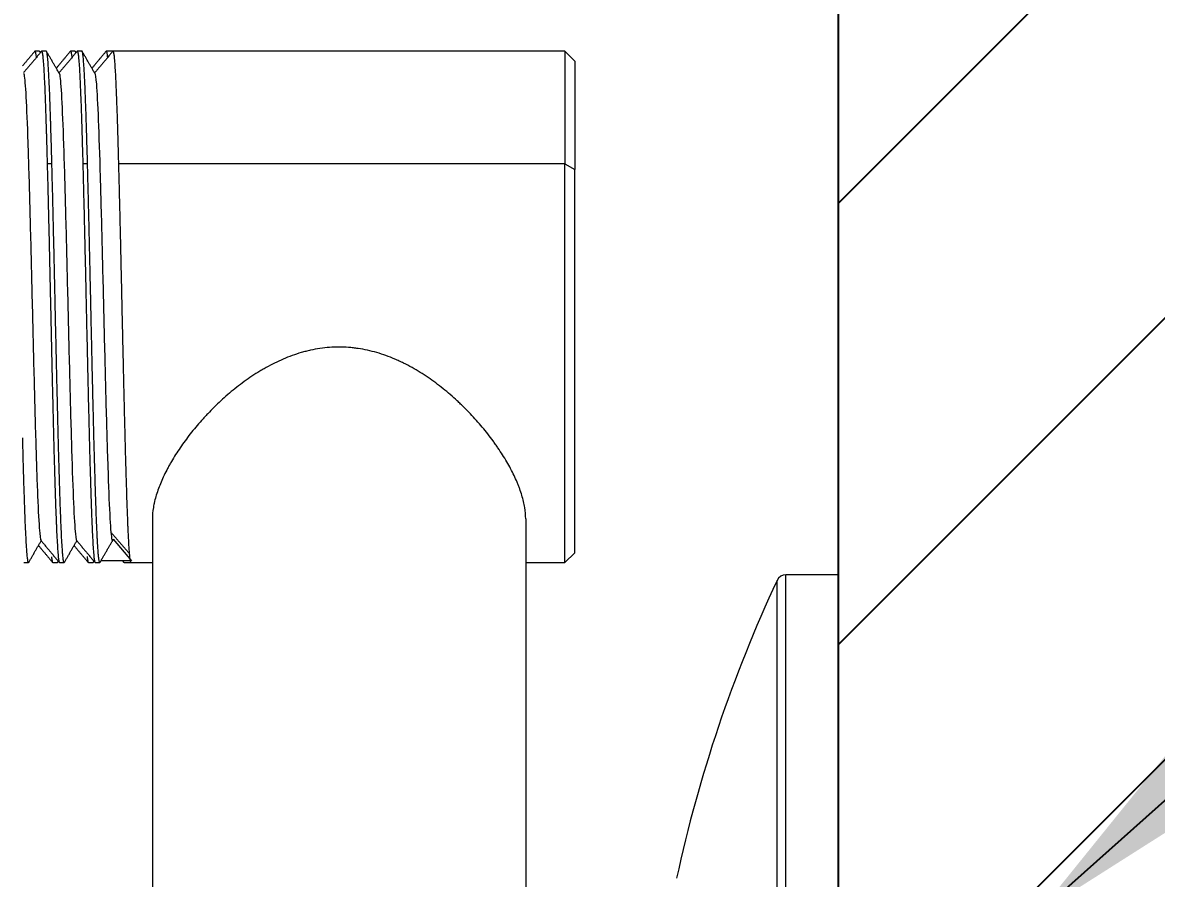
# Model space of a CAD drawing. Header units: millimetres. Extents: x 2915 to 5291, y 1031 to 4391.
# Drawn here: x 4838.1 to 4895.8, y 1905.2 to 1948.7 of the extents above; entities that cross this region are included whole.
import ezdxf

# ---------------------------------------------------------------- set-up
doc = ezdxf.new("R2010")
doc.units = ezdxf.units.MM
doc.layers.add('hatch', color=2, linetype='Continuous')
doc.layers.add('벽', color=2, linetype='Continuous')
doc.styles.get("Standard").update_dxf_attribs({"font": 'arial.ttf'})
doc.dimstyles.new('ISO-25', dxfattribs={"dimtxt": 17, "dimasz": 17, "dimexe": 1.25, "dimexo": 0.625, "dimgap": 5, "dimtad": 1, "dimtih": 1, "dimtoh": 1, "dimdec": 1, "dimdsep": 46, "dimtxsty": 'Standard', "dimcen": 0, "dimclrd": 3, "dimclre": 3, "dimclrt": 4, "dimadec": 0, "dimazin": 0, "dimtfac": 1, "dimtdec": 1, "dimtmove": 0, "dimatfit": 3, "dimfxl": 1, "dimarcsym": 0})

# ---------------------------------------------------------------- blocks, each defined once
blk = doc.blocks.new('*D8')
at = {"color": 3, "lineweight": -2, "transparency": 16777216}
for p, q in [((4737.001, 1920.617), (4737.001, 2069.869)), ((4879.618, 1921.291), (4879.618, 2069.869)), ((4737.001, 2068.619), (4720.001, 2068.619)), ((4862.618, 2068.619), (4754.001, 2068.619))]:
    blk.add_line(p, q, dxfattribs=at)
at = {"color": 3, "transparency": 16777216}
for points in [[(4754.001, 2071.452), (4754.001, 2065.785), (4737.001, 2068.619)], [(4862.618, 2071.452), (4862.618, 2065.785), (4879.618, 2068.619)]]:
    blk.add_solid(points, dxfattribs=at)
at = {"layer": 'Defpoints', "color": 0, "transparency": 16777216}
for p in [(4737.001, 2068.619), (4879.618, 1920.666), (4737.001, 1919.992)]:
    blk.add_point(p, dxfattribs=at)
at = {"color": 4, "transparency": 16777216, "insert": (4687.124, 2068.619), "char_height": 17, "attachment_point": 5}
blk.add_mtext('142.6', dxfattribs=at)
blk = doc.blocks.new('*D10')
at = {"color": 3, "lineweight": -2, "transparency": 16777216}
for p, q in [((4736.984, 1919.496), (4736.984, 1797.371)), ((4879.618, 1866.842), (4879.618, 1797.371)), ((4753.984, 1798.621), (4775.424, 1798.621)), ((4862.618, 1798.621), (4841.178, 1798.621))]:
    blk.add_line(p, q, dxfattribs=at)
at = {"color": 3, "transparency": 16777216}
for points in [[(4753.984, 1801.454), (4753.984, 1795.787), (4736.984, 1798.621)], [(4862.618, 1801.454), (4862.618, 1795.787), (4879.618, 1798.621)]]:
    blk.add_solid(points, dxfattribs=at)
at = {"layer": 'Defpoints', "color": 0, "transparency": 16777216}
for p in [(4736.984, 1920.121), (4879.618, 1867.467), (4879.618, 1798.621)]:
    blk.add_point(p, dxfattribs=at)
at = {"color": 4, "transparency": 16777216, "insert": (4808.301, 1798.621), "char_height": 17, "attachment_point": 5}
blk.add_mtext('142.6', dxfattribs=at)

msp = doc.modelspace()

# ---------------------------------------------------------------- hatches: boundary and pattern name
at = {"layer": 'hatch'}
h = msp.add_hatch(dxfattribs=at)
h.set_pattern_fill('ANSI31', color=256, scale=5)
h.set_pattern_definition([(45, (-10257.139, 6896.133), (-11.22532, 11.22532), [])])
h.paths.add_polyline_path([(4879.618, 1362.253), (4929.618, 1362.253), (4929.618, 3432.819), (4879.618, 3432.819)])

# ---------------------------------------------------------------- linework, layer by layer
at = {"linetype": 'Continuous', "lineweight": 18, "extrusion": (0, 1, 0)}
for p, q in [((4838.954, 1947.289), (4838.714, 1947.289)), ((4839.297, 1947.289), (4839.056, 1947.289)), ((4840.768, 1947.289), (4840.528, 1947.289)), ((4841.111, 1947.289), (4840.871, 1947.289)), ((4842.681, 1947.289), (4842.342, 1947.289)), ((4865.691, 1947.289), (4842.685, 1947.289)), ((4866.191, 1946.789), (4865.691, 1947.289)), ((4865.691, 1947.289), (4865.691, 1941.558)), ((4866.191, 1946.789), (4866.191, 1941.279)), ((4865.691, 1921.289), (4865.691, 1941.558)), ((4866.191, 1921.789), (4866.191, 1941.279)), ((4844.691, 1923.511), (4844.691, 1904.666)), ((4863.691, 1923.511), (4863.691, 1904.666)), ((4842.692, 1922.473), (4843.624, 1921.37)), ((4865.691, 1921.289), (4866.191, 1921.789)), ((4838.149, 1921.289), (4838.39, 1921.289)), ((4839.621, 1921.289), (4839.861, 1921.289)), ((4839.964, 1921.289), (4840.204, 1921.289)), ((4841.435, 1921.289), (4841.675, 1921.289)), ((4841.777, 1921.289), (4842.018, 1921.289)), ((4843.623, 1921.37), (4842.07, 1921.37)), ((4843.249, 1921.289), (4843.592, 1921.289)), ((4843.591, 1921.289), (4844.692, 1921.289)), ((4863.691, 1921.289), (4865.691, 1921.289)), ((4879.618, 1920.666), (4876.936, 1920.666)), ((4879.618, 1920.666), (4879.618, 1868.267))]:
    msp.add_line(p, q, dxfattribs=at)
at = {"linetype": 'Continuous', "lineweight": 13, "extrusion": (0, 1, 0)}
for p, q in [((4839.579, 1941.558), (4839.338, 1941.558)), ((4841.393, 1941.558), (4841.153, 1941.558)), ((4865.691, 1941.558), (4842.966, 1941.558)), ((4865.691, 1941.558), (4866.191, 1941.279)), ((4876.936, 1868.267), (4876.936, 1920.666)), ((4876.483, 1868.538), (4876.483, 1920.378))]:
    msp.add_line(p, q, dxfattribs=at)
at = {"linetype": 'Continuous', "lineweight": 18}
for centre, radius, start, end in [((4876.936, 1920.166), 0.5, 90, 154.94174), ((4941.347, 1890.051), 71.604, 154.94174, 167.76269)]:
    msp.add_arc(centre, radius, start, end, dxfattribs=at)
for points in [[(4838.711, 1947.29), (4838.401, 1946.921), (4838.091, 1946.552)], [(4839.056, 1947.292), (4838.591, 1946.739), (4838.126, 1946.185)], [(4838.998, 1947.223), (4838.979, 1947.256), (4838.961, 1947.288)], [(4839.954, 1946.161), (4839.629, 1946.724), (4839.304, 1947.286)], [(4840.528, 1947.293), (4840.164, 1946.86), (4839.8, 1946.427)], [(4840.87, 1947.293), (4840.405, 1946.739), (4839.94, 1946.185)], [(4840.812, 1947.223), (4840.794, 1947.253), (4840.777, 1947.283)], [(4841.768, 1946.161), (4841.443, 1946.724), (4841.118, 1947.287)], [(4842.341, 1947.292), (4841.978, 1946.86), (4841.615, 1946.427)], [(4842.682, 1947.291), (4842.218, 1946.738), (4841.754, 1946.185)], [(4838.397, 1921.291), (4838.715, 1921.842), (4839.033, 1922.393)], [(4839.019, 1922.41), (4839.491, 1921.847), (4839.963, 1921.284)], [(4840.211, 1921.291), (4840.529, 1921.842), (4840.847, 1922.393)], [(4840.832, 1922.411), (4841.304, 1921.849), (4841.776, 1921.286)], [(4842.025, 1921.292), (4842.35, 1921.854), (4842.675, 1922.417)], [(4842.576, 1922.833), (4843.048, 1922.289), (4843.52, 1921.745)], [(4838.894, 1922.151), (4839.257, 1921.719), (4839.619, 1921.286)], [(4840.708, 1922.151), (4841.071, 1921.718), (4841.435, 1921.284)], [(4839.87, 1921.295), (4839.887, 1921.325), (4839.905, 1921.355)], [(4841.683, 1921.293), (4841.701, 1921.323), (4841.719, 1921.354)], [(4843.177, 1921.37), (4843.212, 1921.328), (4843.247, 1921.287)]]:
    msp.add_open_spline(points, degree=2, dxfattribs=at)
for points, knots in [([(4838.705, 1947.283), (4838.708, 1947.288), (4838.712, 1947.29), (4838.725, 1947.287), (4838.744, 1947.241), (4838.762, 1947.113), (4838.774, 1947.009), (4838.776, 1946.99), (4838.778, 1946.969)], [0, 0, 0, 0, 0.141781, 0.141781, 0.528105, 0.914429, 0.914429, 1, 1, 1, 1]), ([(4839.05, 1947.285), (4839.051, 1947.287), (4839.053, 1947.288), (4839.064, 1947.291), (4839.074, 1947.272), (4839.084, 1947.228), (4839.086, 1947.222), (4839.088, 1947.211), (4839.089, 1947.205), (4839.093, 1947.186), (4839.1, 1947.145), (4839.107, 1947.091), (4839.121, 1946.97), (4839.14, 1946.768), (4839.159, 1946.487), (4839.173, 1946.246), (4839.178, 1946.161), (4839.183, 1946.047), (4839.185, 1946.024), (4839.187, 1945.978), (4839.191, 1945.907), (4839.194, 1945.834), (4839.206, 1945.585), (4839.216, 1945.369), (4839.235, 1944.902), (4839.244, 1944.652), (4839.263, 1944.117), (4839.272, 1943.833), (4839.283, 1943.494), (4839.284, 1943.456), (4839.286, 1943.38), (4839.29, 1943.265), (4839.298, 1942.991), (4839.305, 1942.75), (4839.32, 1942.257), (4839.329, 1941.914), (4839.339, 1941.558)], [0, 0, 0, 0, 0.018935, 0.018935, 0.117041, 0.117041, 0.129305, 0.129305, 0.141568, 0.141568, 0.166095, 0.215148, 0.215148, 0.313254, 0.411361, 0.411361, 0.460414, 0.460414, 0.472677, 0.472677, 0.484941, 0.509467, 0.509467, 0.607574, 0.607574, 0.70568, 0.70568, 0.803787, 0.803787, 0.81605, 0.81605, 0.828314, 0.85284, 0.901893, 0.901893, 1, 1, 1, 1]), ([(4839.579, 1941.558), (4839.57, 1941.914), (4839.56, 1942.256), (4839.541, 1942.913), (4839.532, 1943.228), (4839.52, 1943.604), (4839.517, 1943.679), (4839.513, 1943.826), (4839.505, 1944.043), (4839.498, 1944.251), (4839.484, 1944.652), (4839.475, 1944.903), (4839.456, 1945.369), (4839.447, 1945.585), (4839.432, 1945.883), (4839.428, 1945.978), (4839.422, 1946.091), (4839.421, 1946.113), (4839.418, 1946.158), (4839.417, 1946.179), (4839.413, 1946.244), (4839.411, 1946.285), (4839.399, 1946.487), (4839.39, 1946.628), (4839.371, 1946.87), (4839.362, 1946.97), (4839.343, 1947.132), (4839.333, 1947.192), (4839.321, 1947.242), (4839.319, 1947.251), (4839.314, 1947.266), (4839.311, 1947.273), (4839.308, 1947.278), (4839.308, 1947.279)], [0, 0, 0, 0, 0.104668, 0.104668, 0.209336, 0.209336, 0.235503, 0.235503, 0.261671, 0.314005, 0.314005, 0.418673, 0.418673, 0.523341, 0.523341, 0.575675, 0.575675, 0.588759, 0.588759, 0.601842, 0.601842, 0.628009, 0.628009, 0.732677, 0.732677, 0.837346, 0.837346, 0.942014, 0.942014, 0.968181, 0.968181, 0.994348, 1, 1, 1, 1]), ([(4840.522, 1947.286), (4840.524, 1947.288), (4840.527, 1947.289), (4840.538, 1947.287), (4840.548, 1947.264), (4840.567, 1947.177), (4840.576, 1947.113), (4840.588, 1947.009), (4840.59, 1946.99), (4840.592, 1946.969)], [0, 0, 0, 0, 0.108188, 0.108188, 0.509633, 0.509633, 0.911079, 0.911079, 1, 1, 1, 1]), ([(4840.864, 1947.286), (4840.866, 1947.288), (4840.867, 1947.288), (4840.879, 1947.291), (4840.888, 1947.272), (4840.899, 1947.228), (4840.9, 1947.222), (4840.902, 1947.211), (4840.903, 1947.205), (4840.907, 1947.186), (4840.914, 1947.145), (4840.921, 1947.091), (4840.935, 1946.97), (4840.944, 1946.869), (4840.963, 1946.628), (4840.973, 1946.487), (4840.987, 1946.246), (4840.992, 1946.161), (4840.998, 1946.047), (4840.999, 1946.024), (4841.001, 1945.978), (4841.005, 1945.907), (4841.008, 1945.834), (4841.02, 1945.585), (4841.029, 1945.369), (4841.048, 1944.902), (4841.058, 1944.652), (4841.077, 1944.117), (4841.086, 1943.833), (4841.097, 1943.494), (4841.098, 1943.456), (4841.1, 1943.38), (4841.104, 1943.265), (4841.112, 1942.991), (4841.119, 1942.75), (4841.133, 1942.257), (4841.143, 1941.914), (4841.153, 1941.558)], [0, 0, 0, 0, 0.016329, 0.016329, 0.114696, 0.114696, 0.126992, 0.126992, 0.139288, 0.139288, 0.16388, 0.213063, 0.213063, 0.31143, 0.31143, 0.409797, 0.409797, 0.458981, 0.458981, 0.471277, 0.471277, 0.483573, 0.508164, 0.508164, 0.606532, 0.606532, 0.704899, 0.704899, 0.803266, 0.803266, 0.815562, 0.815562, 0.827858, 0.852449, 0.901633, 0.901633, 1, 1, 1, 1]), ([(4841.393, 1941.558), (4841.384, 1941.914), (4841.364, 1942.598), (4841.346, 1943.228), (4841.334, 1943.604), (4841.331, 1943.679), (4841.327, 1943.826), (4841.319, 1944.043), (4841.312, 1944.251), (4841.298, 1944.652), (4841.289, 1944.903), (4841.27, 1945.369), (4841.261, 1945.585), (4841.246, 1945.883), (4841.242, 1945.978), (4841.236, 1946.091), (4841.235, 1946.113), (4841.232, 1946.158), (4841.231, 1946.179), (4841.227, 1946.244), (4841.225, 1946.285), (4841.213, 1946.487), (4841.204, 1946.628), (4841.185, 1946.87), (4841.176, 1946.97), (4841.157, 1947.132), (4841.147, 1947.192), (4841.135, 1947.242), (4841.133, 1947.251), (4841.128, 1947.266), (4841.125, 1947.273), (4841.123, 1947.278), (4841.122, 1947.279)], [0, 0, 0, 0, 0.104657, 0.209314, 0.209314, 0.235479, 0.235479, 0.261643, 0.313972, 0.313972, 0.418629, 0.418629, 0.523286, 0.523286, 0.575615, 0.575615, 0.588697, 0.588697, 0.601779, 0.601779, 0.627943, 0.627943, 0.732601, 0.732601, 0.837258, 0.837258, 0.941915, 0.941915, 0.968079, 0.968079, 0.994244, 1, 1, 1, 1]), ([(4842.335, 1947.285), (4842.338, 1947.288), (4842.341, 1947.289), (4842.353, 1947.287), (4842.362, 1947.264), (4842.381, 1947.177), (4842.39, 1947.113), (4842.402, 1947.009), (4842.404, 1946.99), (4842.406, 1946.969)], [0, 0, 0, 0, 0.119323, 0.119323, 0.515756, 0.515756, 0.91219, 0.91219, 1, 1, 1, 1]), ([(4842.676, 1947.283), (4842.678, 1947.286), (4842.68, 1947.288), (4842.692, 1947.291), (4842.702, 1947.272), (4842.713, 1947.228), (4842.714, 1947.222), (4842.716, 1947.211), (4842.717, 1947.205), (4842.721, 1947.186), (4842.728, 1947.145), (4842.735, 1947.091), (4842.749, 1946.97), (4842.758, 1946.869), (4842.777, 1946.628), (4842.787, 1946.487), (4842.801, 1946.246), (4842.806, 1946.161), (4842.812, 1946.047), (4842.813, 1946.024), (4842.815, 1945.978), (4842.819, 1945.907), (4842.823, 1945.834), (4842.834, 1945.585), (4842.844, 1945.369), (4842.862, 1944.902), (4842.872, 1944.652), (4842.891, 1944.117), (4842.9, 1943.833), (4842.911, 1943.494), (4842.912, 1943.456), (4842.915, 1943.38), (4842.918, 1943.265), (4842.926, 1942.991), (4842.933, 1942.75), (4842.948, 1942.257), (4842.957, 1941.914), (4842.966, 1941.558)], [0, 0, 0, 0, 0.024391, 0.024391, 0.121952, 0.121952, 0.134147, 0.134147, 0.146342, 0.146342, 0.170732, 0.219513, 0.219513, 0.317074, 0.317074, 0.414635, 0.414635, 0.463415, 0.463415, 0.47561, 0.47561, 0.487805, 0.512195, 0.512195, 0.609756, 0.609756, 0.707317, 0.707317, 0.804878, 0.804878, 0.817073, 0.817073, 0.829268, 0.853659, 0.902439, 0.902439, 1, 1, 1, 1]), ([(4838.136, 1946.168), (4838.144, 1946.155), (4838.184, 1946.022), (4838.256, 1945.16), (4838.353, 1942.793), (4838.45, 1939.476), (4838.547, 1935.581), (4838.644, 1931.541), (4838.741, 1927.808), (4838.838, 1924.798), (4838.933, 1922.887), (4838.995, 1922.427), (4839.026, 1922.402)], [0, 0, 0, 0, 0.026186, 0.13512, 0.244055, 0.35299, 0.461925, 0.570859, 0.679794, 0.788729, 0.897664, 1, 1, 1, 1]), ([(4839.949, 1946.17), (4839.966, 1946.143), (4840.016, 1945.887), (4840.097, 1944.61), (4840.194, 1941.944), (4840.291, 1938.424), (4840.388, 1934.443), (4840.485, 1930.444), (4840.582, 1926.874), (4840.679, 1924.132), (4840.771, 1922.604), (4840.831, 1922.362), (4840.858, 1922.411)], [0, 0, 0, 0, 0.056581, 0.163182, 0.269783, 0.376384, 0.482985, 0.589586, 0.696187, 0.802789, 0.90939, 1, 1, 1, 1]), ([(4841.763, 1946.169), (4841.789, 1946.128), (4841.848, 1945.709), (4841.939, 1943.968), (4842.035, 1941.027), (4842.132, 1937.335), (4842.229, 1933.303), (4842.326, 1929.381), (4842.423, 1926.007), (4842.52, 1923.557), (4842.609, 1922.401), (4842.667, 1922.36), (4842.691, 1922.474)], [0, 0, 0, 0, 0.08443, 0.188837, 0.293245, 0.397652, 0.502059, 0.606466, 0.710874, 0.815281, 0.919688, 1, 1, 1, 1]), ([(4839.339, 1941.558), (4839.348, 1941.203), (4839.358, 1940.837), (4839.376, 1940.087), (4839.386, 1939.703), (4839.4, 1939.112), (4839.405, 1938.913), (4839.412, 1938.61), (4839.415, 1938.509), (4839.419, 1938.306), (4839.422, 1938.204), (4839.434, 1937.695), (4839.443, 1937.284), (4839.462, 1936.454), (4839.471, 1936.036), (4839.485, 1935.403), (4839.49, 1935.191), (4839.497, 1934.872), (4839.501, 1934.712), (4839.504, 1934.551), (4839.507, 1934.444), (4839.508, 1934.39), (4839.519, 1933.908), (4839.528, 1933.482), (4839.547, 1932.638), (4839.556, 1932.219), (4839.575, 1931.388), (4839.584, 1930.976), (4839.596, 1930.465), (4839.598, 1930.363), (4839.603, 1930.159), (4839.606, 1930.058), (4839.613, 1929.755), (4839.618, 1929.555), (4839.632, 1928.965), (4839.641, 1928.581), (4839.66, 1927.833), (4839.669, 1927.469), (4839.683, 1926.938), (4839.688, 1926.763), (4839.695, 1926.505), (4839.698, 1926.42), (4839.701, 1926.292), (4839.702, 1926.25), (4839.705, 1926.166), (4839.716, 1925.79), (4839.726, 1925.435), (4839.745, 1924.833), (4839.754, 1924.548), (4839.773, 1924.007), (4839.782, 1923.753), (4839.794, 1923.454), (4839.797, 1923.395), (4839.8, 1923.308), (4839.802, 1923.28), (4839.804, 1923.223), (4839.81, 1923.083), (4839.816, 1922.951), (4839.83, 1922.648), (4839.839, 1922.465), (4839.858, 1922.138), (4839.867, 1921.993), (4839.882, 1921.805), (4839.886, 1921.747), (4839.892, 1921.681), (4839.894, 1921.668), (4839.896, 1921.643), (4839.897, 1921.63), (4839.901, 1921.594), (4839.903, 1921.572), (4839.915, 1921.465), (4839.925, 1921.401), (4839.942, 1921.321), (4839.949, 1921.299), (4839.957, 1921.292)], [0, 0, 0, 0, 0.045795, 0.045795, 0.09159, 0.09159, 0.114487, 0.114487, 0.125936, 0.125936, 0.137385, 0.137385, 0.18318, 0.18318, 0.228975, 0.228975, 0.251872, 0.251872, 0.263321, 0.269045, 0.269045, 0.274769, 0.274769, 0.320564, 0.320564, 0.366359, 0.366359, 0.412154, 0.412154, 0.423603, 0.423603, 0.435052, 0.435052, 0.457949, 0.457949, 0.503744, 0.503744, 0.549539, 0.549539, 0.572436, 0.572436, 0.583885, 0.583885, 0.589609, 0.589609, 0.595334, 0.641129, 0.641129, 0.686924, 0.686924, 0.732718, 0.732718, 0.744167, 0.744167, 0.749892, 0.749892, 0.755616, 0.778513, 0.778513, 0.824308, 0.824308, 0.870103, 0.870103, 0.893001, 0.893001, 0.898725, 0.898725, 0.904449, 0.904449, 0.915898, 0.915898, 0.961693, 0.961693, 1, 1, 1, 1]), ([(4840.215, 1921.299), (4840.211, 1921.291), (4840.207, 1921.288), (4840.193, 1921.291), (4840.174, 1921.337), (4840.155, 1921.465), (4840.141, 1921.592), (4840.137, 1921.64), (4840.131, 1921.706), (4840.129, 1921.72), (4840.127, 1921.748), (4840.123, 1921.79), (4840.12, 1921.836), (4840.108, 1921.993), (4840.098, 1922.138), (4840.08, 1922.466), (4840.07, 1922.648), (4840.052, 1923.051), (4840.042, 1923.271), (4840.028, 1923.631), (4840.023, 1923.755), (4840.014, 1924.011), (4840.009, 1924.142), (4839.995, 1924.548), (4839.985, 1924.834), (4839.967, 1925.435), (4839.957, 1925.75), (4839.945, 1926.163), (4839.942, 1926.289), (4839.938, 1926.416), (4839.936, 1926.502), (4839.935, 1926.545), (4839.929, 1926.761), (4839.924, 1926.936), (4839.91, 1927.469), (4839.9, 1927.833), (4839.881, 1928.581), (4839.872, 1928.965), (4839.858, 1929.554), (4839.853, 1929.753), (4839.846, 1930.054), (4839.844, 1930.156), (4839.839, 1930.359), (4839.837, 1930.462), (4839.825, 1930.975), (4839.815, 1931.388), (4839.796, 1932.22), (4839.787, 1932.639), (4839.768, 1933.482), (4839.759, 1933.906), (4839.747, 1934.44), (4839.745, 1934.547), (4839.741, 1934.707), (4839.74, 1934.761), (4839.738, 1934.868), (4839.732, 1935.136), (4839.726, 1935.401), (4839.711, 1936.036), (4839.693, 1936.874), (4839.674, 1937.695), (4839.66, 1938.304), (4839.655, 1938.506), (4839.648, 1938.808), (4839.646, 1938.908), (4839.641, 1939.108), (4839.638, 1939.207), (4839.627, 1939.701), (4839.607, 1940.471), (4839.589, 1941.203), (4839.579, 1941.558)], [0, 0, 0, 0, 0.020023, 0.020023, 0.064567, 0.109112, 0.109112, 0.131384, 0.131384, 0.136952, 0.136952, 0.14252, 0.153656, 0.153656, 0.1982, 0.1982, 0.242745, 0.242745, 0.287289, 0.287289, 0.309561, 0.309561, 0.331834, 0.331834, 0.376378, 0.376378, 0.420923, 0.420923, 0.432059, 0.437627, 0.437627, 0.443195, 0.443195, 0.465467, 0.465467, 0.510011, 0.510011, 0.554556, 0.554556, 0.576828, 0.576828, 0.587964, 0.587964, 0.5991, 0.5991, 0.643645, 0.643645, 0.688189, 0.688189, 0.732733, 0.732733, 0.74387, 0.74387, 0.749438, 0.749438, 0.755006, 0.777278, 0.777278, 0.821822, 0.866367, 0.866367, 0.888639, 0.888639, 0.899775, 0.899775, 0.910911, 0.910911, 0.955456, 1, 1, 1, 1]), ([(4841.153, 1941.558), (4841.162, 1941.203), (4841.172, 1940.837), (4841.191, 1940.087), (4841.2, 1939.703), (4841.214, 1939.112), (4841.219, 1938.913), (4841.226, 1938.61), (4841.228, 1938.509), (4841.233, 1938.306), (4841.235, 1938.204), (4841.247, 1937.695), (4841.257, 1937.284), (4841.276, 1936.454), (4841.285, 1936.036), (4841.299, 1935.403), (4841.304, 1935.191), (4841.311, 1934.872), (4841.314, 1934.712), (4841.318, 1934.551), (4841.32, 1934.444), (4841.321, 1934.39), (4841.332, 1933.908), (4841.342, 1933.482), (4841.361, 1932.638), (4841.37, 1932.219), (4841.389, 1931.388), (4841.398, 1930.976), (4841.41, 1930.465), (4841.412, 1930.363), (4841.417, 1930.159), (4841.419, 1930.058), (4841.427, 1929.755), (4841.431, 1929.555), (4841.446, 1928.965), (4841.465, 1928.197), (4841.483, 1927.469), (4841.497, 1926.938), (4841.502, 1926.763), (4841.509, 1926.505), (4841.511, 1926.42), (4841.515, 1926.292), (4841.516, 1926.25), (4841.519, 1926.166), (4841.529, 1925.79), (4841.54, 1925.435), (4841.559, 1924.833), (4841.568, 1924.548), (4841.587, 1924.007), (4841.596, 1923.753), (4841.608, 1923.454), (4841.611, 1923.395), (4841.614, 1923.308), (4841.615, 1923.28), (4841.618, 1923.223), (4841.624, 1923.083), (4841.63, 1922.951), (4841.644, 1922.648), (4841.663, 1922.282), (4841.682, 1921.993), (4841.696, 1921.805), (4841.7, 1921.747), (4841.706, 1921.681), (4841.707, 1921.668), (4841.71, 1921.643), (4841.711, 1921.63), (4841.715, 1921.594), (4841.717, 1921.572), (4841.729, 1921.465), (4841.738, 1921.401), (4841.755, 1921.323), (4841.763, 1921.301), (4841.77, 1921.293)], [0, 0, 0, 0, 0.045878, 0.045878, 0.091756, 0.091756, 0.114695, 0.114695, 0.126164, 0.126164, 0.137634, 0.137634, 0.183512, 0.183512, 0.229389, 0.229389, 0.252328, 0.252328, 0.263798, 0.269533, 0.269533, 0.275267, 0.275267, 0.321145, 0.321145, 0.367023, 0.367023, 0.412901, 0.412901, 0.42437, 0.42437, 0.43584, 0.43584, 0.458779, 0.458779, 0.504657, 0.550535, 0.550535, 0.573473, 0.573473, 0.584943, 0.584943, 0.590678, 0.590678, 0.596412, 0.64229, 0.64229, 0.688168, 0.688168, 0.734046, 0.734046, 0.745516, 0.745516, 0.75125, 0.75125, 0.756985, 0.779924, 0.779924, 0.825802, 0.87168, 0.87168, 0.894619, 0.894619, 0.900353, 0.900353, 0.906088, 0.906088, 0.917558, 0.917558, 0.963435, 0.963435, 1, 1, 1, 1]), ([(4842.018, 1921.289), (4842.015, 1921.289), (4842.005, 1921.296), (4841.995, 1921.326), (4841.987, 1921.366), (4841.985, 1921.375), (4841.981, 1921.393), (4841.976, 1921.423), (4841.971, 1921.46), (4841.961, 1921.54), (4841.947, 1921.668), (4841.926, 1921.923), (4841.913, 1922.135), (4841.903, 1922.309), (4841.898, 1922.401), (4841.892, 1922.498), (4841.889, 1922.564), (4841.887, 1922.598), (4841.879, 1922.77), (4841.872, 1922.916), (4841.858, 1923.228), (4841.844, 1923.557), (4841.824, 1924.103), (4841.81, 1924.503), (4841.8, 1924.817), (4841.797, 1924.923), (4841.792, 1925.087), (4841.79, 1925.142), (4841.786, 1925.253), (4841.778, 1925.533), (4841.762, 1926.054), (4841.742, 1926.786), (4841.721, 1927.557), (4841.708, 1928.096), (4841.699, 1928.441), (4841.697, 1928.51), (4841.694, 1928.649), (4841.692, 1928.72), (4841.687, 1928.931), (4841.684, 1929.072), (4841.673, 1929.499), (4841.66, 1930.074), (4841.639, 1930.954), (4841.625, 1931.553), (4841.612, 1932.158), (4841.605, 1932.463), (4841.597, 1932.849), (4841.595, 1932.926), (4841.591, 1933.081), (4841.586, 1933.312), (4841.581, 1933.544), (4841.571, 1934.005), (4841.557, 1934.62), (4841.536, 1935.538), (4841.523, 1936.148), (4841.513, 1936.604), (4841.508, 1936.832), (4841.502, 1937.06), (4841.499, 1937.211), (4841.497, 1937.287), (4841.489, 1937.664), (4841.482, 1937.961), (4841.468, 1938.546), (4841.454, 1939.123), (4841.434, 1939.962), (4841.42, 1940.505), (4841.407, 1941.038), (4841.4, 1941.301), (4841.393, 1941.558)], [0, 0, 0, 0, 0.014472, 0.047322, 0.047322, 0.055535, 0.055535, 0.063748, 0.080173, 0.080173, 0.113024, 0.145875, 0.178726, 0.178726, 0.195152, 0.203364, 0.203364, 0.211577, 0.211577, 0.244428, 0.244428, 0.277279, 0.31013, 0.342981, 0.342981, 0.359406, 0.359406, 0.367619, 0.367619, 0.375832, 0.408683, 0.441534, 0.474385, 0.507236, 0.507236, 0.515449, 0.515449, 0.523661, 0.523661, 0.540087, 0.540087, 0.572938, 0.605789, 0.63864, 0.63864, 0.671491, 0.671491, 0.679703, 0.679703, 0.687916, 0.704341, 0.704341, 0.737192, 0.770043, 0.802894, 0.802894, 0.81932, 0.827533, 0.827533, 0.835745, 0.835745, 0.868596, 0.868596, 0.901447, 0.934298, 0.967149, 0.967149, 1, 1, 1, 1]), ([(4842.966, 1941.558), (4842.973, 1941.301), (4842.987, 1940.775), (4843.008, 1939.956), (4843.022, 1939.391), (4843.03, 1939.031), (4843.032, 1938.959), (4843.035, 1938.813), (4843.037, 1938.74), (4843.042, 1938.521), (4843.046, 1938.374), (4843.056, 1937.932), (4843.063, 1937.635), (4843.076, 1937.038), (4843.09, 1936.437), (4843.104, 1935.829), (4843.118, 1935.216), (4843.124, 1934.908), (4843.133, 1934.521), (4843.135, 1934.443), (4843.138, 1934.288), (4843.143, 1934.055), (4843.148, 1933.823), (4843.158, 1933.361), (4843.165, 1933.054), (4843.179, 1932.445), (4843.193, 1931.839), (4843.206, 1931.24), (4843.217, 1930.794), (4843.222, 1930.571), (4843.227, 1930.349), (4843.23, 1930.202), (4843.232, 1930.128), (4843.241, 1929.761), (4843.247, 1929.472), (4843.261, 1928.906), (4843.268, 1928.628), (4843.282, 1928.082), (4843.295, 1927.547), (4843.309, 1927.032), (4843.319, 1926.654), (4843.323, 1926.529), (4843.328, 1926.344), (4843.329, 1926.283), (4843.333, 1926.161), (4843.341, 1925.859), (4843.35, 1925.57), (4843.364, 1925.124), (4843.377, 1924.693), (4843.398, 1924.096), (4843.412, 1923.731), (4843.42, 1923.513), (4843.422, 1923.469), (4843.425, 1923.384), (4843.427, 1923.342), (4843.432, 1923.217), (4843.435, 1923.137), (4843.446, 1922.903), (4843.452, 1922.758), (4843.466, 1922.487), (4843.48, 1922.236), (4843.494, 1922.025), (4843.507, 1921.834), (4843.514, 1921.749), (4843.523, 1921.655), (4843.524, 1921.637), (4843.528, 1921.602), (4843.533, 1921.552), (4843.538, 1921.508), (4843.548, 1921.429), (4843.555, 1921.387), (4843.569, 1921.325), (4843.579, 1921.296), (4843.589, 1921.289), (4843.592, 1921.289)], [0, 0, 0, 0, 0.032845, 0.06569, 0.098535, 0.098535, 0.106746, 0.106746, 0.114958, 0.114958, 0.13138, 0.13138, 0.164225, 0.164225, 0.19707, 0.229915, 0.229915, 0.26276, 0.26276, 0.270972, 0.270972, 0.279183, 0.295606, 0.295606, 0.328451, 0.328451, 0.361296, 0.394141, 0.394141, 0.410563, 0.418775, 0.418775, 0.426986, 0.426986, 0.459831, 0.459831, 0.492676, 0.492676, 0.525521, 0.558366, 0.558366, 0.574789, 0.574789, 0.583, 0.583, 0.591211, 0.624056, 0.624056, 0.656901, 0.689746, 0.722591, 0.722591, 0.730803, 0.730803, 0.739014, 0.739014, 0.755436, 0.755436, 0.788281, 0.788281, 0.821127, 0.853972, 0.853972, 0.886817, 0.886817, 0.895028, 0.895028, 0.903239, 0.919662, 0.919662, 0.952507, 0.952507, 0.985352, 1, 1, 1, 1]), ([(4863.691, 1923.511), (4863.691, 1923.695), (4863.674, 1923.887), (4863.608, 1924.286), (4863.559, 1924.493), (4863.462, 1924.815), (4863.425, 1924.924), (4863.365, 1925.09), (4863.343, 1925.146), (4863.299, 1925.258), (4863.276, 1925.315), (4863.156, 1925.6), (4863.045, 1925.83), (4862.799, 1926.294), (4862.663, 1926.529), (4862.44, 1926.882), (4862.362, 1927), (4862.241, 1927.178), (4862.2, 1927.237), (4862.116, 1927.355), (4862.074, 1927.415), (4861.858, 1927.709), (4861.675, 1927.943), (4861.29, 1928.403), (4861.087, 1928.631), (4860.769, 1928.966), (4860.66, 1929.076), (4860.494, 1929.241), (4860.437, 1929.296), (4860.324, 1929.404), (4860.266, 1929.458), (4859.976, 1929.726), (4859.737, 1929.932), (4859.243, 1930.328), (4858.988, 1930.517), (4858.461, 1930.876), (4858.189, 1931.045), (4857.766, 1931.281), (4857.622, 1931.357), (4857.403, 1931.465), (4857.329, 1931.5), (4857.181, 1931.568), (4857.107, 1931.601), (4856.733, 1931.761), (4856.429, 1931.872), (4855.807, 1932.053), (4855.489, 1932.124), (4855.124, 1932.178), (4855.083, 1932.184), (4855.002, 1932.194), (4854.88, 1932.209), (4854.595, 1932.235), (4854.352, 1932.244), (4853.866, 1932.244), (4853.544, 1932.22), (4853.062, 1932.149), (4852.901, 1932.12), (4852.701, 1932.076), (4852.661, 1932.066), (4852.581, 1932.047), (4852.462, 1932.018), (4852.344, 1931.986), (4851.953, 1931.872), (4851.649, 1931.761), (4851.055, 1931.507), (4850.766, 1931.364), (4850.412, 1931.167), (4850.342, 1931.127), (4850.202, 1931.044), (4850.132, 1931.002), (4849.926, 1930.874), (4849.791, 1930.786), (4849.393, 1930.515), (4849.137, 1930.326), (4848.644, 1929.93), (4848.406, 1929.725), (4847.946, 1929.301), (4847.725, 1929.082), (4847.458, 1928.801), (4847.405, 1928.744), (4847.3, 1928.631), (4847.146, 1928.46), (4846.997, 1928.289), (4846.709, 1927.944), (4846.527, 1927.712), (4846.186, 1927.246), (4846.026, 1927.012), (4845.803, 1926.66), (4845.731, 1926.543), (4845.629, 1926.366), (4845.578, 1926.278), (4845.53, 1926.19), (4845.497, 1926.131), (4845.482, 1926.102), (4845.341, 1925.837), (4845.231, 1925.607), (4845.039, 1925.156), (4844.958, 1924.935), (4844.86, 1924.612), (4844.83, 1924.505), (4844.793, 1924.348), (4844.781, 1924.296), (4844.76, 1924.193), (4844.751, 1924.141), (4844.708, 1923.888), (4844.691, 1923.695), (4844.691, 1923.511)], [0, 0, 0, 0, 0.03125, 0.03125, 0.0625, 0.0625, 0.078125, 0.078125, 0.085938, 0.085938, 0.09375, 0.09375, 0.125, 0.125, 0.15625, 0.15625, 0.171875, 0.171875, 0.179688, 0.179688, 0.1875, 0.1875, 0.21875, 0.21875, 0.25, 0.25, 0.265625, 0.265625, 0.273438, 0.273438, 0.28125, 0.28125, 0.3125, 0.3125, 0.34375, 0.34375, 0.375, 0.375, 0.390625, 0.390625, 0.398438, 0.398438, 0.40625, 0.40625, 0.4375, 0.4375, 0.46875, 0.46875, 0.472656, 0.472656, 0.476563, 0.484375, 0.5, 0.5, 0.53125, 0.53125, 0.546875, 0.546875, 0.550781, 0.550781, 0.554688, 0.5625, 0.5625, 0.59375, 0.59375, 0.625, 0.625, 0.632813, 0.632813, 0.640625, 0.640625, 0.65625, 0.65625, 0.6875, 0.6875, 0.71875, 0.71875, 0.75, 0.75, 0.757813, 0.757813, 0.765625, 0.78125, 0.78125, 0.8125, 0.8125, 0.84375, 0.84375, 0.859375, 0.859375, 0.867187, 0.871094, 0.871094, 0.875, 0.875, 0.90625, 0.90625, 0.9375, 0.9375, 0.953125, 0.953125, 0.960938, 0.960938, 0.96875, 0.96875, 1, 1, 1, 1]), ([(4838.401, 1921.299), (4838.397, 1921.291), (4838.393, 1921.288), (4838.379, 1921.291), (4838.36, 1921.337), (4838.341, 1921.465), (4838.327, 1921.592), (4838.322, 1921.64), (4838.317, 1921.706), (4838.315, 1921.72), (4838.313, 1921.748), (4838.309, 1921.79), (4838.306, 1921.836), (4838.294, 1921.993), (4838.285, 1922.138), (4838.266, 1922.466), (4838.256, 1922.648), (4838.237, 1923.051), (4838.228, 1923.271), (4838.214, 1923.631), (4838.209, 1923.755), (4838.2, 1924.011), (4838.195, 1924.142), (4838.181, 1924.548), (4838.171, 1924.834), (4838.152, 1925.435), (4838.143, 1925.75), (4838.131, 1926.163), (4838.128, 1926.289), (4838.124, 1926.416), (4838.122, 1926.502), (4838.121, 1926.545), (4838.115, 1926.761), (4838.11, 1926.936), (4838.101, 1927.284), (4838.096, 1927.457), (4838.092, 1927.632)], [0, 0, 0, 0, 0.041082, 0.041082, 0.132577, 0.224072, 0.224072, 0.26982, 0.26982, 0.281257, 0.281257, 0.292694, 0.315568, 0.315568, 0.407063, 0.407063, 0.498559, 0.498559, 0.590054, 0.590054, 0.635802, 0.635802, 0.68155, 0.68155, 0.773045, 0.773045, 0.864541, 0.864541, 0.887415, 0.898852, 0.898852, 0.910289, 0.910289, 0.956036, 0.956036, 1, 1, 1, 1]), ([(4839.559, 1921.586), (4839.561, 1921.565), (4839.563, 1921.546), (4839.575, 1921.446), (4839.584, 1921.386), (4839.596, 1921.336), (4839.598, 1921.327), (4839.603, 1921.312), (4839.606, 1921.306), (4839.61, 1921.298), (4839.612, 1921.295), (4839.613, 1921.293)], [0, 0, 0, 0, 0.121157, 0.121157, 0.642262, 0.642262, 0.772539, 0.772539, 0.902815, 0.902815, 1, 1, 1, 1]), ([(4841.373, 1921.587), (4841.375, 1921.566), (4841.377, 1921.546), (4841.389, 1921.446), (4841.398, 1921.386), (4841.41, 1921.336), (4841.412, 1921.327), (4841.417, 1921.312), (4841.419, 1921.306), (4841.424, 1921.297), (4841.426, 1921.294), (4841.429, 1921.292)], [0, 0, 0, 0, 0.118873, 0.118873, 0.626876, 0.626876, 0.753877, 0.753877, 0.880878, 0.880878, 1, 1, 1, 1])]:
    msp.add_open_spline(points, degree=3, knots=knots, dxfattribs=at)
at = {"layer": '벽'}
msp.add_line((4879.618, 1362.253), (4879.618, 3504.235), dxfattribs=at)

# ---------------------------------------------------------------- dimensions: what is measured, and where the dimension line sits
dim = msp.add_linear_dim(base=(4737.001, 2068.619), p1=(4879.618, 1920.666), p2=(4737.001, 1919.992), dimstyle='ISO-25', override={"dimtad": 0})
dim.commit()
dim.dimension.update_dxf_attribs({"geometry": '*D8', "text_midpoint": (4687.124, 2068.619), "dimtype": 160})
dim = msp.add_linear_dim(base=(4879.618, 1798.621), p1=(4736.984, 1920.121), p2=(4879.618, 1867.467), dimstyle='ISO-25', override={"dimtad": 0})
dim.commit()
dim.dimension.update_dxf_attribs({"geometry": '*D10', "text_midpoint": (4808.301, 1798.621)})

# ---------------------------------------------------------------- leaders
msp.add_leader([(4889.757, 1903.431), (4959.671, 1965.823), (5048.11, 1965.823)], dimstyle='ISO-25', override={"dimgap": 5, "dimtad": 0})

doc.saveas('drawing.dxf')
